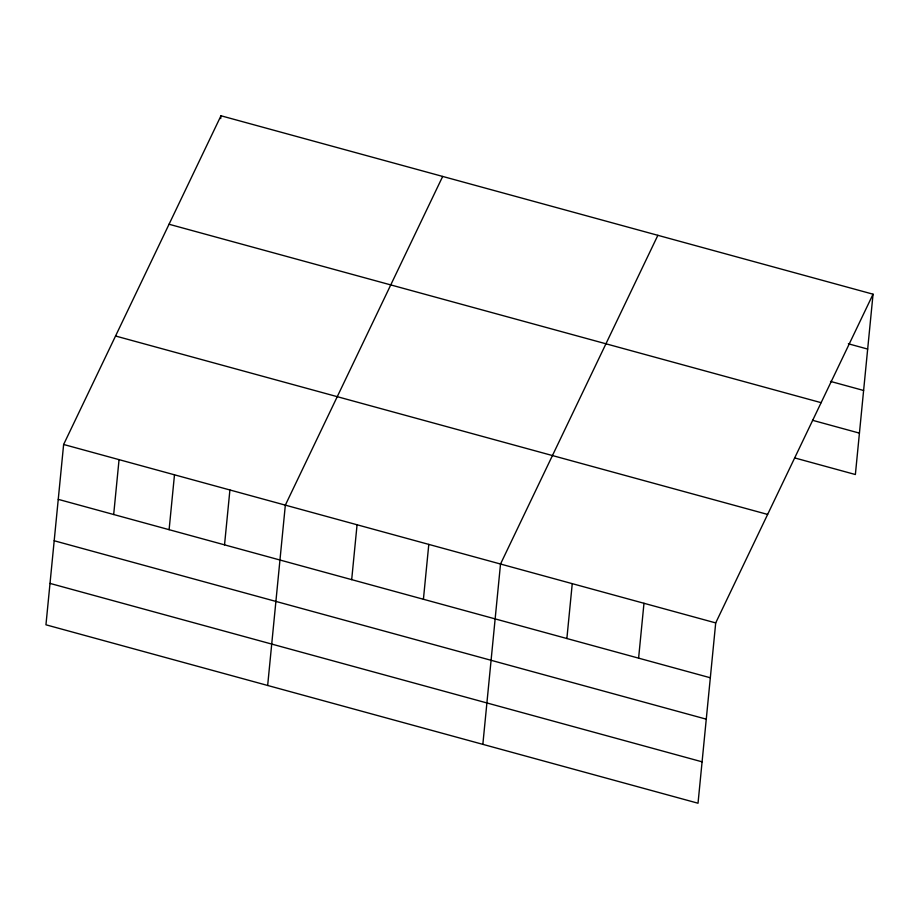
<?xml version="1.0" encoding="UTF-8"?>
<svg xmlns="http://www.w3.org/2000/svg" width="919" height="919" viewBox="0 0 919 919"><rect width="100%" height="100%" fill="white"/><g stroke="black" fill="none" stroke-linecap="round" stroke-linejoin="round"><path stroke-width="1.38" d="M63.629 444.474L45.95 624.805L698.026 803.229L715.706 622.91L873.05 294.195L220.974 115.771L63.629 444.474L715.706 622.91M113.68 514.514L119.056 459.649M169.107 529.677L174.484 474.813M220.698 118.585L220.974 115.771M224.535 544.841L229.911 489.976M267.659 685.471L285.338 505.14L442.682 176.437M351.69 579.636L357.066 524.772M423.418 599.268L428.794 544.404M482.843 744.344L500.522 564.025L657.866 235.321M566.874 638.521L572.25 583.657M638.602 658.153L643.978 603.278M873.05 294.195L855.371 474.526L794.671 457.915M848.363 343.786L867.674 349.071M830.5 381.408L863.607 390.472M169.05 224.247L821.126 402.671M812.534 420.293L859.426 433.125M115.553 336.009L767.629 514.433M58.253 499.35L710.33 677.774M54.187 540.751L706.274 719.175M50.005 583.404L702.093 761.828"/></g></svg>
